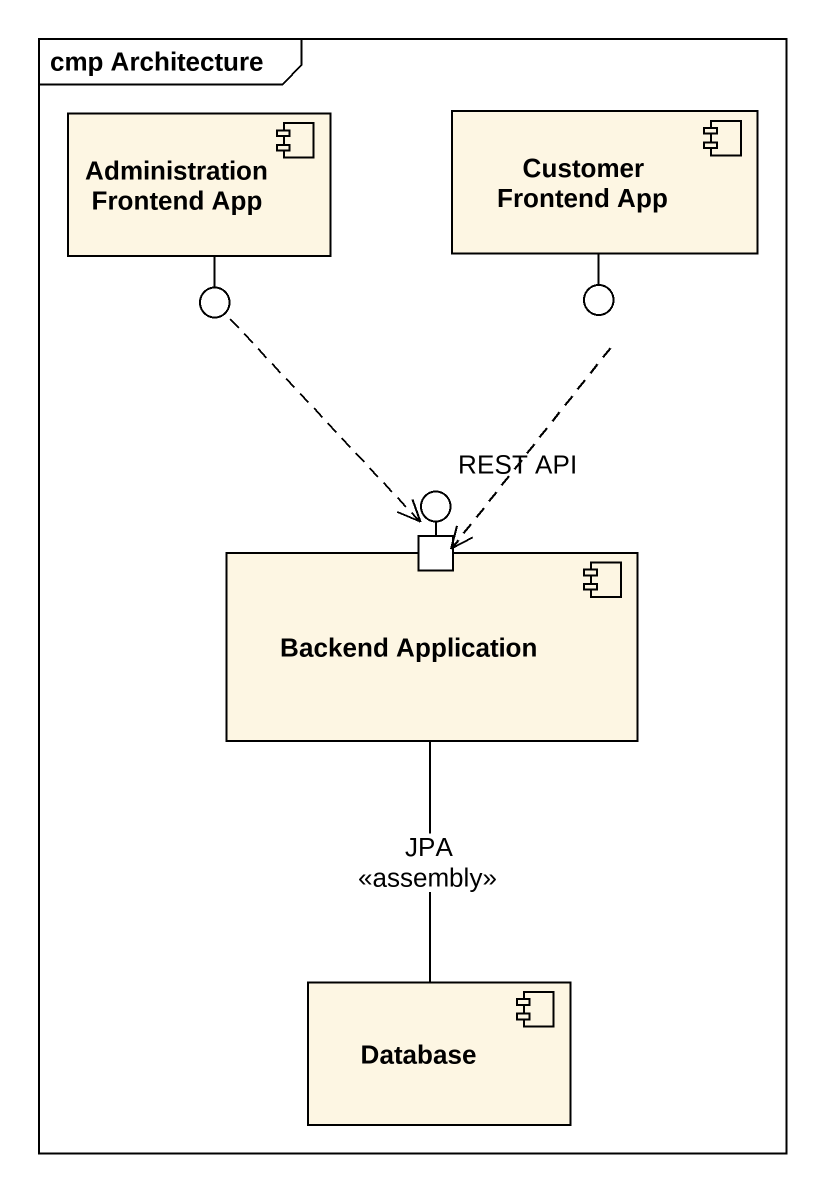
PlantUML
@startuml
mainframe cmp Architecture
component "Administration Frontend App" as Administration_Frontend_App
component "Customer Frontend App" as Customer_Frontend_App
() " " as lollipop1
() " " as lollipop2
() "REST API" as REST_API
component "Backend Application" as Backend_Application {
  port " " as port1
}
component "Database" as Database_
Administration_Frontend_App -- lollipop1
Customer_Frontend_App -- lollipop2
Backend_Application -up- REST_API
lollipop1 ..> REST_API
lollipop2 ..> REST_API
Backend_Application -- Database_ : JPA\n<<assembly>>
@enduml
